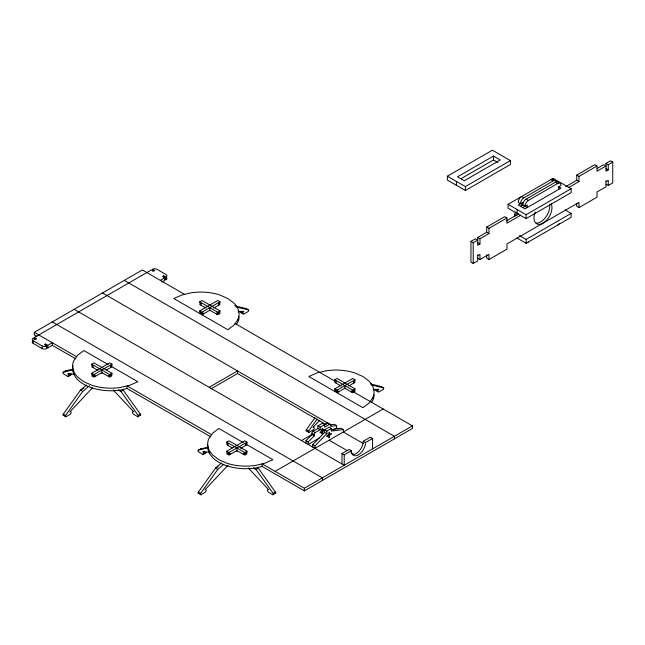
<?xml version="1.0" encoding="UTF-8"?>
<svg xmlns="http://www.w3.org/2000/svg" width="645" height="645" viewBox="0 0 645 645"><rect width="100%" height="100%" fill="white"/><g stroke="black" fill="none" stroke-linecap="round" stroke-linejoin="round"><path stroke-width="0.97" d="M86.462 385.049L80.48 390.136L63.033 414.541A1.032 0.597 -60 0 0 63.661 415.436L65.919 416.735L69.999 414.38A1.588 0.919 -60 0 0 71.119 412.429A1.588 0.919 -60 0 0 69.999 411.784L92.348 387.927M89.462 385.718L82.729 391.434L65.282 415.84A1.032 0.597 -60 0 0 65.919 416.735M236.167 324.653L237.747 322.444A38.192 22.051 0 0 0 239.053 316.743M198.7 493.401A1.032 0.597 -60 0 1 198.071 492.506L215.519 468.101L221.501 463.013M228.064 465.174L205.037 489.74A1.588 0.919 -60 0 1 206.158 490.394A1.588 0.919 -60 0 1 205.037 492.345L200.958 494.699A1.032 0.597 -60 0 1 200.321 493.804L217.768 469.399L223.75 464.319M319.839 420.145L313.067 427.377A1.588 0.919 -60 0 1 314.196 428.022A1.588 0.919 -60 0 1 313.067 429.973L308.987 432.327L306.738 431.029A1.032 0.597 -60 0 1 306.101 430.134L314.962 417.702M308.987 432.327A1.032 0.597 -60 0 1 308.358 431.432L317.211 419M371.206 402.617L372.786 400.408A38.192 22.051 0 0 0 374.084 394.7M63.242 414.154L65.548 415.38M305.964 443.171L305.964 440.68L311.922 434.585L311.922 433.23A1.588 0.919 -60 0 1 313.051 431.279L317.888 428.49L320.138 429.788L320.138 427.192L317.888 425.885L317.888 428.49M319.38 438.019L308.213 444.469L308.213 441.978L314.171 435.883L314.171 434.528A1.588 0.919 -60 0 1 315.3 432.577L320.138 429.788M312.712 447.066L312.712 444.582L324.637 432.384L324.637 429.497L322.742 430.594L321.242 429.731M314.962 448.364L314.962 445.88L326.894 433.682L326.894 431.086L331.393 428.49L331.393 431.086L343.317 429.506L343.317 431.997L363.353 443.566M73.183 369.069L65.548 370.899L63.033 372.35A1.032 0.597 60 0 0 63.661 373.971L67.749 376.325L69.999 375.027A1.588 0.919 60 0 0 70.974 373.64M65.548 370.899L65.282 371.052A1.032 0.597 60 0 0 65.282 371.891M208.222 447.033L200.321 449.017A1.032 0.597 60 0 0 200.224 449.38M36.878 336.416L34.306 334.932L34.306 332.336L142.335 269.965L184.607 294.362M34.306 339.262L34.306 337.529L151.341 269.965L153.591 271.263L154.719 270.61L152.47 269.312L152.47 271.045M75.707 358.83L52.309 345.325L52.309 342.729L47.811 345.325L45.561 344.027L44.432 344.68L46.69 345.978L46.69 348.574A3.185 1.838 0 0 1 42.183 348.574L33.185 343.374A3.185 1.838 0 0 1 32.492 341.374M164.467 278.842L165.967 279.704L165.967 277.108L163.717 275.81L162.596 276.455L164.846 277.761L164.846 280.357L161.847 282.091M160.347 280.357L164.846 277.761M46.311 347.058L47.811 347.921L52.309 345.325M91.695 364.167L93.952 362.869L111.956 373.262L111.956 374.56L108.578 376.511L108.578 375.213L109.706 375.866L109.706 374.56L91.695 364.167L91.695 365.465L92.824 366.118L92.824 367.416M199.732 301.796L201.982 300.497L219.985 310.89L219.985 312.188L216.607 314.139L216.607 312.841L217.736 313.494L217.736 312.188L199.732 301.796L199.732 303.094L200.853 303.747L200.853 305.045M93.203 365.9L91.695 366.763L98 370.407M201.232 303.529L199.732 304.392L206.029 308.036M111.956 364.167L93.952 374.56L93.952 375.866L95.073 375.213L95.073 376.511L91.695 374.56L91.695 373.262L109.706 362.869L111.956 364.167L111.956 365.465L110.827 366.118L110.827 367.416M219.985 301.796L201.982 312.188L201.982 313.494L203.102 312.841L203.102 314.139L199.732 312.188L199.732 310.89L217.736 300.497L219.985 301.796L219.985 303.094L218.857 303.747L218.857 305.045M93.275 374.955L91.695 375.866L93.952 377.164L101.829 372.617L109.706 377.164L111.956 375.866L110.376 374.955M199.732 313.494L201.305 312.583M106.441 369.948L111.956 366.763M201.982 314.792L209.859 310.245L217.736 314.792L219.985 313.494L218.413 312.583M213.68 308.036L219.985 304.392L218.486 303.529M447.38 176.198L492.409 150.204L510.413 160.597L510.413 164.491L465.384 190.493L447.38 180.092L447.38 176.198L465.384 186.59L510.413 160.597M83.931 388.145L80.48 390.136L82.729 391.434M109.706 374.56L111.956 373.262M217.736 312.188L219.985 310.89M493.514 156.058L457.507 176.851L464.255 180.745L500.27 159.952L493.514 156.058L493.514 159.952L460.933 178.762M119.43 390.169L120.921 391.434L138.103 415.38L140.352 414.082L140.618 414.541A1.032 0.597 60 0 1 139.989 415.436M113.254 390.007L133.652 411.784A1.588 0.919 60 0 0 132.531 412.429A1.588 0.919 60 0 0 133.652 414.38L137.74 416.735L139.239 415.872M508.099 204.328L553.12 178.334L571.131 188.727L571.131 192.621L526.102 218.623L508.099 208.222L508.099 204.328L526.102 214.72L571.131 188.727M520.475 203.675A4.773 2.757 -60 0 1 523.853 197.83L553.112 180.939A4.773 2.757 -60 0 1 556.458 182.398M520.475 206.279L522.724 204.973A4.773 2.757 -60 0 1 526.102 199.128L555.361 182.237A4.773 2.757 -60 0 1 558.481 182.841M524.974 206.279A4.773 2.757 -60 0 1 528.352 200.426L557.611 183.535A4.773 2.757 -60 0 1 560.989 185.486L558.731 186.784L558.731 189.38M209.182 387.298L237.537 370.923L237.537 373.528L326.33 424.789M506.97 217.97L488.966 228.362L488.966 233.563L479.961 238.763L479.961 243.955L477.711 245.261L477.711 237.465L486.717 232.264L486.717 227.064L504.721 216.672L506.97 217.97L506.97 223.17L520.684 215.245M565.592 186.719L576.743 180.286L576.743 175.093L594.746 164.693L596.996 165.999L596.996 171.191L606.002 165.999L603.744 164.693L597.197 168.474M522.724 207.577L527.223 204.973L527.223 207.577L518.225 202.377A4.773 2.757 -60 0 1 521.595 196.531L523.853 197.83M210.899 388.903L237.537 373.528M576.743 175.093L578.992 176.391L596.996 165.999M470.963 241.359L475.462 238.763L477.711 240.061L473.212 242.657L470.963 241.359L470.963 262.152L473.212 263.45L477.711 260.854L477.711 254.791M506.438 220.88L518.435 213.947M612.75 162.097L608.251 164.693L608.251 169.893L606.002 171.191L606.002 163.395L610.501 160.798L612.75 162.097L612.75 182.89L608.251 185.486L606.002 184.188M568.705 187.526L578.992 181.592L578.992 176.391M477.711 255.654L479.961 254.356L479.961 259.548L477.711 258.25M606.002 181.592L608.251 180.286L608.251 185.486M479.961 259.548L488.966 254.356L488.966 259.548L486.717 258.25L486.717 254.791M488.966 259.548L506.97 249.155L506.97 243.955L578.992 202.377L578.992 207.577L576.743 206.279L576.743 203.675M578.992 207.577L596.996 197.185L596.996 191.984L606.002 186.784L606.002 180.721M519.556 235.635L526.102 239.408L571.131 213.414L571.131 217.317L526.102 243.31L517.096 238.11M204.199 451.258A1.588 0.919 60 0 1 205.037 452.992L202.788 454.29L198.7 451.935A1.032 0.597 60 0 1 198.071 450.315L200.587 448.856M226.734 442.131L228.991 440.833L246.995 451.226L246.995 452.524L243.617 454.475L243.617 453.177L244.745 453.822L244.745 452.524L226.734 442.131L226.734 443.429L227.862 444.082L227.862 445.381M334.771 379.76L337.021 378.462L355.024 388.854L355.024 390.152L351.646 392.104L351.646 390.806L352.775 391.459L352.775 390.152L334.771 379.76L334.771 381.058M228.241 443.865L226.734 444.728L232.248 447.912M336.271 381.493L334.771 382.356L341.068 386M246.995 442.131L228.991 452.524L228.991 453.822L230.112 453.177L230.112 454.475L226.734 452.524L226.734 451.226L244.745 440.833L246.995 442.131L246.995 443.429L245.866 444.082L245.866 445.381M355.024 379.76L337.021 390.152L337.021 391.459L338.141 390.806L338.141 392.104L334.771 390.152L334.771 388.854L352.775 378.462L355.024 379.76L355.024 381.058L353.895 381.711L353.895 383.009M228.314 452.919L226.734 453.822L228.991 455.128L236.868 450.581L244.745 455.128L246.995 453.822L245.414 452.919M334.771 391.459L336.343 390.548M240.69 448.372L246.995 444.728M337.021 392.757L344.898 388.209L352.775 392.757L355.024 391.459L353.444 390.548M348.719 386L355.024 382.356L353.525 381.493M218.107 466.609L215.519 468.101L217.768 469.399M244.745 452.524L246.995 451.226M352.775 390.152L355.024 388.854M317.888 425.885L322.387 423.289L324.637 424.587L324.637 427.192L329.474 424.394A1.588 0.919 -60 0 1 330.603 425.071L330.603 426.401L336.569 425.611L336.569 428.103L333.126 430.086M320.138 427.192L327.225 423.096L330.603 425.071M301.457 440.567L312.632 434.125M321.242 430.473L322.742 431.336L324.637 430.239L323.137 429.368M322.742 431.336L322.742 433.593L322.065 433.98L322.065 431.723L320.138 432.835L320.138 432.102L322.065 430.989L322.065 428.675L322.742 428.288L322.742 430.594M329.49 435.23L331.393 434.133L331.393 433.4L329.49 434.496L329.49 432.182L328.813 432.577L328.813 434.883L326.894 435.996L326.894 436.738L328.813 435.625L328.813 437.882L329.49 437.487L329.49 435.23L327.991 434.367M275.125 471.366L383.154 408.995M341.971 463.957L341.971 453.564L349.058 449.468L351.307 450.774A10.022 5.789 -60 0 0 358.402 454.862A10.022 5.789 -60 0 0 365.489 442.583L372.576 438.495L372.576 448.888M352.605 454.515A10.022 5.789 -60 0 0 363.24 441.285L370.327 437.197L372.576 438.495M254.469 468.125L255.96 469.399L273.141 493.344L275.391 492.046L275.657 492.506A1.032 0.597 60 0 1 275.028 493.401L272.779 494.699L268.691 492.345A1.588 0.919 60 0 1 267.57 490.394A1.588 0.919 60 0 1 268.691 489.74L248.293 467.972M341.971 453.564L344.22 454.862L351.307 450.774M262.12 466.456L262.12 463.86L304.384 488.257L412.413 425.885L412.413 428.49L304.384 490.861L262.12 466.456L255.751 467.98A38.192 22.051 0 0 1 207.819 444.76M63.299 372.197L72.845 369.916M210.738 436.794L127.081 388.492L120.712 390.015A38.192 22.051 0 0 1 72.958 365.836M198.338 450.162L207.883 447.872M330.337 424.837L334.32 424.313L336.569 425.611M331.127 429.522L341.068 428.207L343.317 429.506M238.045 311.874L243.939 311.358A1.588 0.919 -60 0 0 242.81 313.309A1.588 0.919 -60 0 1 241.722 312.97A1.588 0.919 -60 0 1 242.246 311.204M373.084 389.838L378.978 389.322A1.588 0.919 -60 0 0 377.849 391.273A1.588 0.919 -60 0 1 376.761 390.935A1.588 0.919 -60 0 1 377.285 389.169M74.707 374.334L67.749 373.729A1.588 0.919 60 0 1 68.87 375.68A1.588 0.919 60 0 0 69.91 375.479A1.588 0.919 60 0 0 69.668 373.923M209.746 452.298L202.788 451.694A1.588 0.919 60 0 1 203.909 453.645A1.588 0.919 60 0 1 202.788 454.29M234.683 305.786L246.398 308.681A1.032 0.597 -60 0 1 246.495 309.044M235.973 306.859L248.647 309.979A1.032 0.597 -60 0 1 248.019 311.6L243.939 313.954A1.588 0.919 -60 0 1 242.81 313.309M370.673 383.977L381.437 386.645M371.012 384.823L383.686 387.943A1.032 0.597 -60 0 1 383.057 389.564L378.978 391.918A1.588 0.919 -60 0 1 377.849 391.273M606.002 163.395L608.251 164.693M606.002 168.595L608.251 169.893M576.743 180.286L578.992 181.592M553.112 180.939L550.854 179.641A4.773 2.757 -60 0 1 553.974 180.245M555.361 182.237L557.611 183.535M558.457 186.623L560.989 188.082L524.974 208.875L518.225 204.973L522.724 202.377L522.724 204.973M493.514 159.952L497.738 162.395M565.125 209.947L571.131 213.414M526.102 199.128L528.352 200.426M515.549 211.947A4.773 2.757 -60 0 0 514.847 214.72L516.347 215.591M486.717 227.064L488.966 228.362M486.717 232.264L488.966 233.563M477.711 237.465L479.961 238.763M477.711 242.657L479.961 243.955M246.132 308.528L248.381 309.826M381.171 386.492L383.42 387.79M243.189 313.526L241.69 312.656A1.588 0.919 -60 0 1 240.714 311.269M235.111 323.524L335.892 381.711L335.892 383.009M353.895 392.104L412.413 425.885M199.732 310.89L201.982 312.188M334.771 388.854L337.021 390.152M124.332 280.357L394.409 436.286L394.409 438.882M363.24 441.285L365.489 442.583M102.499 292.959L331.312 425.063M336.569 428.103L338.069 428.965M331.393 428.49L329.144 427.192L324.637 429.788L326.894 431.086M324.637 432.384L326.894 433.682M321.242 432.731L322.742 433.593M329.144 440.18L347.437 450.742M350.92 452.758L353.533 454.265M313.051 431.279L315.3 432.577M306.367 429.675L308.624 430.973M311.922 433.23L314.171 434.528M311.922 434.585L314.171 435.883M305.964 440.68L308.213 441.978M312.712 444.582L314.962 445.88M74.143 309.334L344.22 465.263L344.22 454.862M52.309 321.936L322.387 477.864L322.387 480.46M108.215 364.61L83.818 350.525L77.755 355.089L73.933 360.41A38.192 22.051 0 0 0 77.755 377.14L83.818 381.711L91.735 385.21A38.192 22.051 0 0 0 120.712 387.419L129.927 385.21L137.837 381.711L110.456 365.9M243.254 442.575L218.857 428.49L212.794 433.053L208.972 438.374A38.192 22.051 0 0 0 212.794 455.104L218.857 459.675L226.774 463.175A38.192 22.051 0 0 0 255.751 465.384L264.966 463.175L272.875 459.675L244.995 443.575M34.306 332.336L76.57 356.733M211.608 434.698L127.081 385.895L127.081 388.492M34.306 337.529L36.555 338.827L35.435 339.48L33.185 338.182A3.185 1.838 0 0 0 33.185 340.778L33.185 343.374M91.695 373.262L93.952 374.56M226.734 451.226L228.991 452.524M33.185 340.778L42.183 345.978A3.185 1.838 0 0 0 46.69 345.978M118.341 389.943L120.921 391.434L123.171 390.136L140.352 414.082M253.372 467.907L255.96 469.399L258.21 468.101L275.391 492.046M198.338 492.046L200.587 493.344M199.45 493.836L200.958 494.699M273.141 493.344L273.407 493.804A1.032 0.597 60 0 1 272.779 494.699M138.103 415.38L138.369 415.84A1.032 0.597 60 0 1 137.74 416.735M526.102 214.72L526.102 218.623M526.102 239.408L526.102 243.31M517.096 209.528L517.096 213.422M514.847 214.72L514.847 216.615M473.212 242.657L473.212 263.45M465.384 186.59L465.384 190.493M456.378 181.398L456.378 185.292M344.898 385.605L344.898 388.209M327.225 423.096L327.225 423.12A1.588 0.919 -60 0 1 328.353 423.773M304.384 488.257L304.384 490.861M236.868 447.977L236.868 451.444M209.859 307.641L209.859 310.245M163.717 275.81L163.717 277.543M101.829 370.012L101.829 373.479M47.811 345.325L47.811 347.921M45.561 344.027L45.561 345.76M42.183 345.978L42.183 348.574M551.193 203.78A12.731 7.353 -60 0 1 542.518 223.42A12.731 7.353 -60 0 1 535.181 212.076M528.352 242.012A4.773 2.757 -60 0 1 526.667 242.464M559.296 223.622A4.773 2.757 -60 0 1 557.611 225.121M549.54 204.239A12.731 7.353 -60 0 1 546.017 216.833A12.731 7.353 -60 0 1 536.229 223.073M517.209 214.946A4.773 2.757 -60 0 1 517.798 213.245M152.47 269.312A3.185 1.838 0 0 1 156.969 269.312L165.967 274.512A3.185 1.838 0 0 1 165.967 277.108M166.797 277.931A3.185 1.838 0 0 1 165.967 279.704M68.87 375.68A1.588 0.919 60 0 1 67.749 376.325M206.126 451.984A1.588 0.919 60 0 1 205.328 453.113M205.037 452.992A1.588 0.919 60 0 1 204.199 453.766M376.72 390.62A1.588 0.919 -60 0 1 375.753 389.233M237.747 319.847L233.933 325.169L227.862 329.732L173.844 298.546L181.761 295.047L190.968 292.838A38.192 22.051 0 0 1 219.953 295.047L227.862 298.546L233.933 303.118A38.192 22.051 0 0 1 237.747 319.847M372.786 397.812L368.972 403.133L362.901 407.696L308.882 376.511L316.792 373.003L326.007 370.802A38.192 22.051 0 0 1 354.992 373.003L362.901 376.511L368.972 381.082A38.192 22.051 0 0 1 372.786 397.812"/></g></svg>
